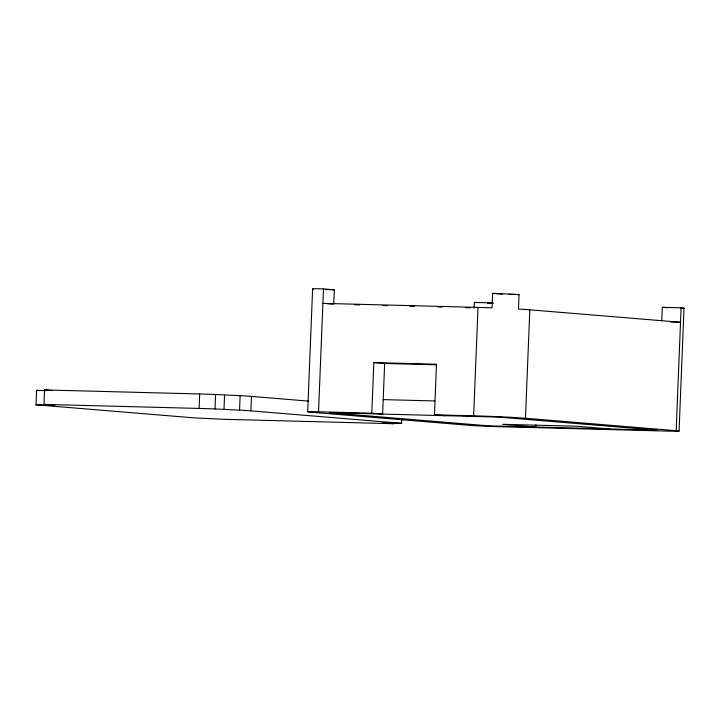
<?xml version="1.0" encoding="UTF-8"?>
<svg xmlns="http://www.w3.org/2000/svg" width="720" height="720" viewBox="0 0 720 720"><rect width="100%" height="100%" fill="white"/><g stroke="black" fill="none" stroke-linecap="round" stroke-linejoin="round"><path stroke-width="1.08" d="M401.778 418.86L401.598 423.306L382.797 422.82L393.624 423.711L224.442 419.31L194.814 417.924L36 404.802L36.585 390.339L46.53 390.6M36 404.802L54.801 405.288L43.974 404.397L44.55 389.934L199.665 393.975A37.962 0.927 2.3 0 1 213.687 394.425L241.713 395.73A37.962 0.927 2.3 0 1 251.46 396.396L308.403 401.103M43.974 404.397L199.089 408.438L199.665 393.975M401.598 423.306L250.884 410.859A37.962 0.927 2.3 0 0 241.137 410.193L215.019 408.951L215.595 394.497M223.983 409.698L224.559 395.235M239.544 410.103L240.12 395.64M250.884 410.859L251.46 396.396M307.674 411.813L312.615 288.918M661.77 320.661L662.31 307.314L681.102 307.809L676.17 430.704A21.708 0.531 2.3 0 1 668.196 431.109L499.014 426.699A21.708 0.531 2.3 0 1 469.386 425.313L310.572 412.191A21.708 0.531 2.3 0 1 318.537 411.786L323.478 288.891L334.305 289.791L333.72 304.245M373.833 362.574L384.66 363.465L382.626 414.072L371.799 413.172L373.833 362.574L436.491 364.203L434.466 414.81L445.293 415.701M474.102 307.98L474.327 302.418L493.119 302.913M434.466 414.81L473.652 415.827L478.008 307.395A37.962 0.927 2.3 0 1 492.03 307.836L492.606 293.382A37.962 0.927 2.3 0 1 516.519 294.453L519.048 294.597L518.472 309.06L520.065 309.15A37.962 0.927 2.3 0 1 529.812 309.816L680.526 322.263L670.572 322.002M676.17 430.704L525.456 418.248L529.812 309.816M535.896 424.818L535.806 427.05L502.605 424.305L576.54 426.231L609.75 428.976M679.068 431.082L684 308.187M325.458 289.557L334.305 289.791M509.049 294.336L519.048 294.597M322.893 303.354L478.008 307.395M355.014 304.803L359.496 304.92M383.022 305.532L387.504 305.649M409.914 306.234L414.396 306.351M437.922 306.963L442.404 307.08M465.93 307.692L470.412 307.809M384.66 363.465L436.131 364.806M383.211 399.609L434.682 400.95M318.537 411.786L371.799 413.172M215.019 408.951L213.102 408.879A37.962 0.927 2.3 0 0 199.089 408.438M492.606 293.382L502.398 294.111M662.31 307.314L667.719 307.764M327.231 303.714L332.64 304.155M44.55 389.934L52.128 390.564M36.585 390.339L39.933 390.618M473.652 415.827A37.962 0.927 2.3 0 1 525.456 418.248M493.101 303.444A21.708 0.531 2.3 0 1 487.485 303.201M477.765 302.67A21.708 0.531 2.3 0 1 474.327 302.418M681.102 307.809A21.708 0.531 2.3 0 1 681.084 308.34M313.344 289.08A21.708 0.531 2.3 0 1 323.478 288.891M498.555 417.087L329.373 412.686L488.187 425.808L657.369 430.209L498.555 417.087"/></g></svg>
